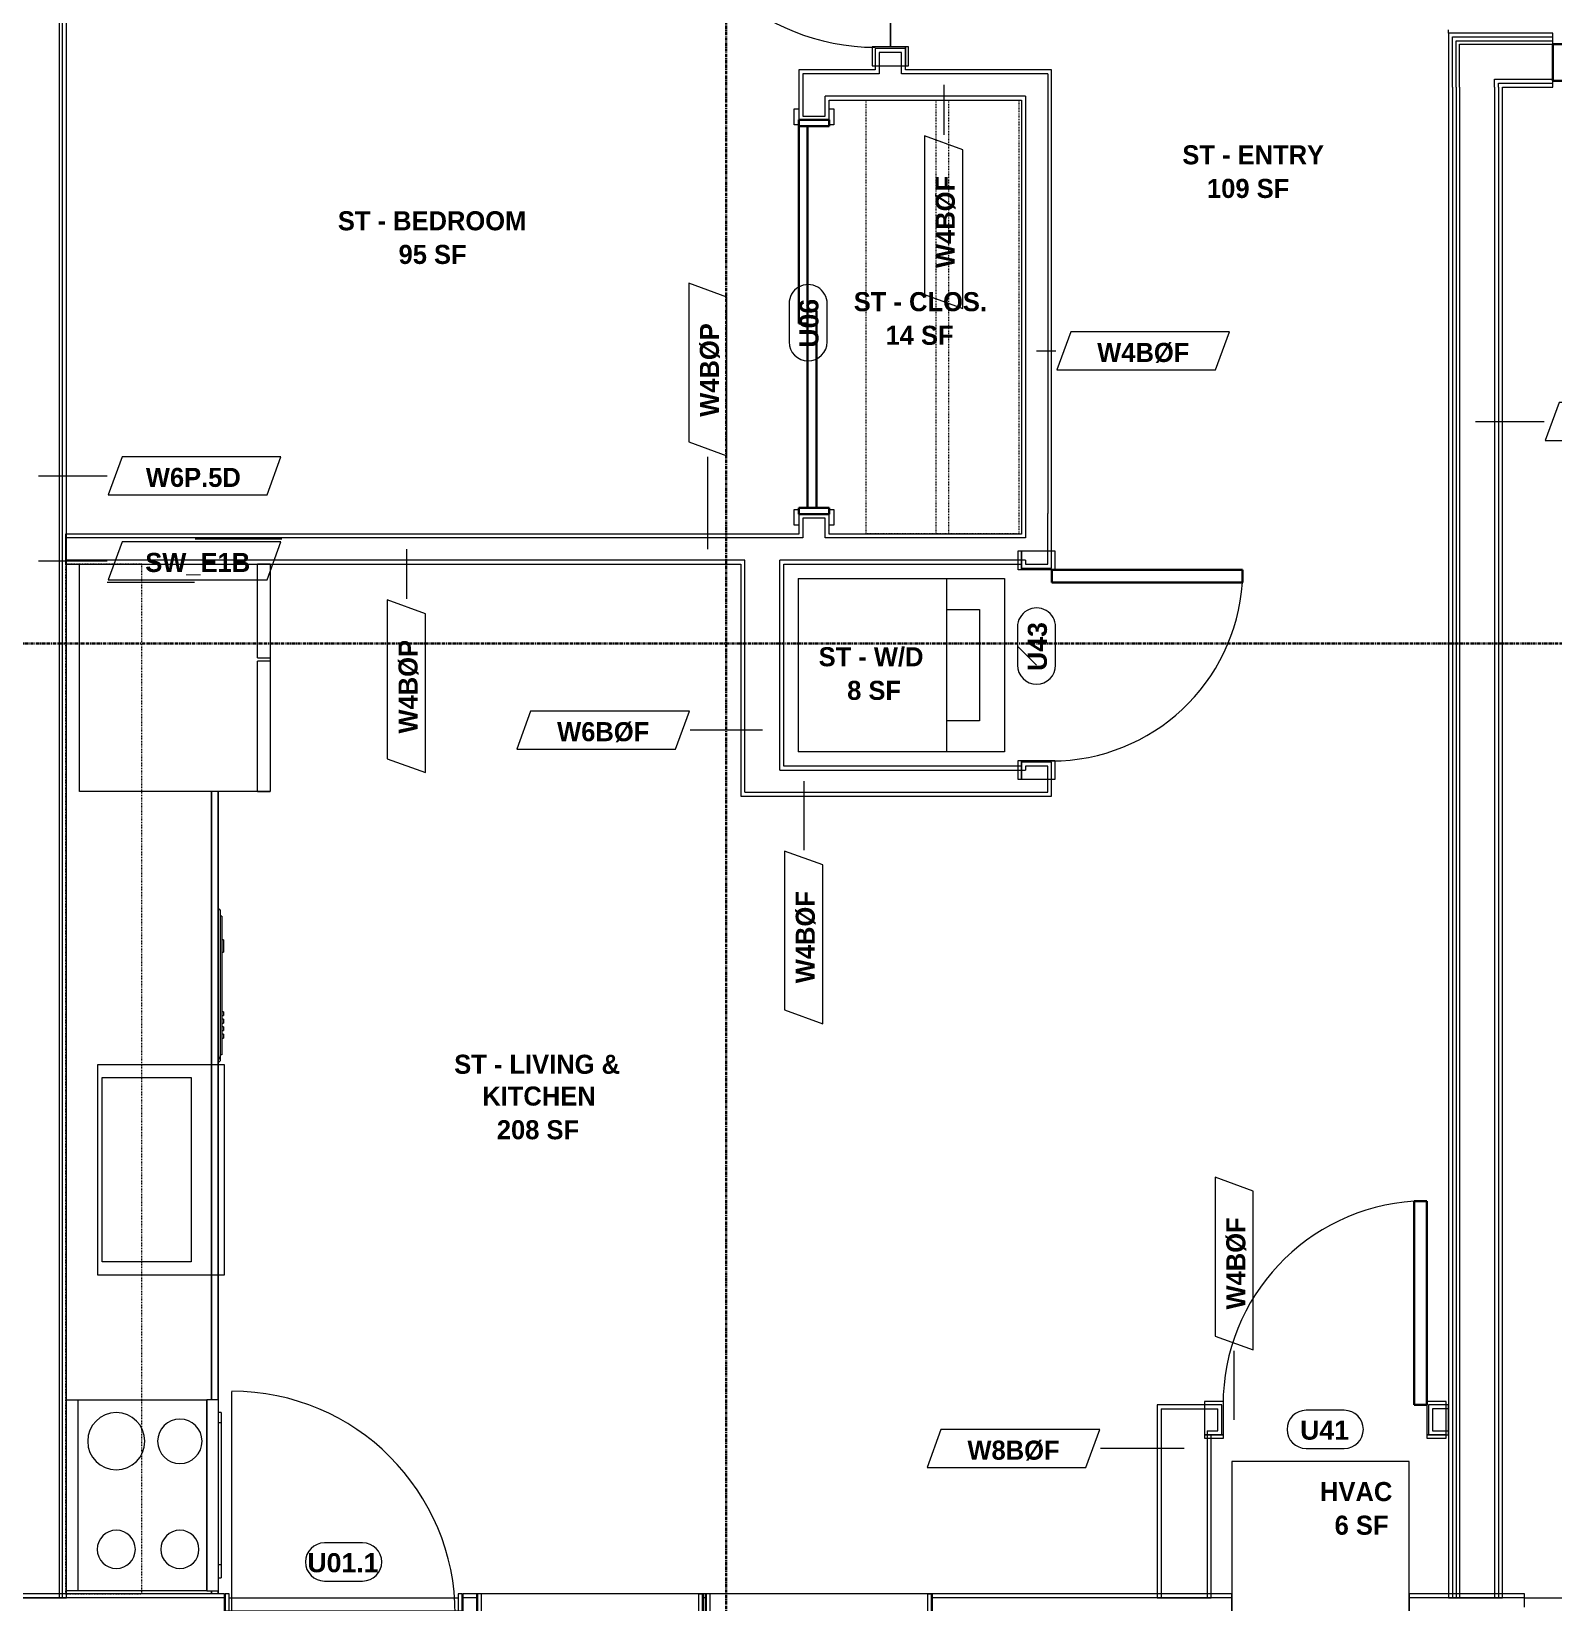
# Model space of a CAD drawing. Header units: inches. Extents: x -4058 to -1781, y 9814 to 12264.
# Drawn here: x -2936.6 to -2697.2, y 10016.3 to 10263.5 of the extents above; entities that cross this region are included whole.
import ezdxf

# ---------------------------------------------------------------- set-up
doc = ezdxf.new("R2010")
doc.units = ezdxf.units.IN
doc.header["$MEASUREMENT"] = 0
doc.linetypes.add('Dash', pattern=[0.25, 0.125, -0.125])
doc.linetypes.add('Grid Line 1_2_', pattern=[0.875, 0.5, -0.125, 0.125, -0.125])
for name, color, linetype, lineweight in [('0-1', 7, 'Continuous', 5), ('0-2', 7, 'Continuous', 9), ('A-AREA-IDEN', 2, 'Continuous', 9), ('A-DETL-GENF-HDLN-1', 7, 'Dash', 9), ('A-DETL-GENF-HDLN-2', 1, 'Continuous', 18), ('A-DOOR-1', 7, 'Continuous', 9), ('A-DOOR-2', 10, 'Continuous', 30), ('A-DOOR-3', 31, 'Continuous', 9), ('A-DOOR-4', 31, 'Continuous', 30), ('A-DOOR-FRAM-1', 7, 'Continuous', 9), ('A-DOOR-FRAM-2', 10, 'Continuous', 30), ('A-DOOR-FRAM-3', 31, 'Continuous', 30), ('A-DOOR-GLAZ-1', 7, 'Continuous', 9), ('A-DOOR-IDEN', 31, 'Continuous', 9), ('A-FLOR-1', 7, 'Continuous', 9), ('A-FLOR-2', 192, 'Continuous', 9), ('A-GENM-1', 7, 'Continuous', 9), ('A-GLAZ', 151, 'Continuous', 18), ('A-GLAZ-1', 10, 'Continuous', 30), ('A-GLAZ-2', 7, 'Continuous', 9), ('A-WALL', 113, 'Continuous', 18), ('A-WALL-1', 7, 'Continuous', 9), ('A-WALL-2', 250, 'Continuous', 18), ('A-WALL-3', 113, 'Continuous', 9), ('A-WALL-IDEN', 211, 'Continuous', 9), ('I-WALL-1', 7, 'Continuous', 9), ('I-WALL-2', 2, 'Continuous', 9), ('P-SANR-FIXT', 6, 'Continuous', 9), ('Q-CASE', 31, 'Continuous', 9), ('Q-CASE-HDLN', 31, 'Dash', 9), ('Q-SPCQ', 91, 'Continuous', 9), ('S-GRID-1', 1, 'Grid Line 1_2_', 30)]:
    doc.layers.add(name, color=color, linetype=linetype, lineweight=lineweight)
doc.styles.add('Arial_B', font='arialbd.ttf', dxfattribs={"height": 3})
doc.styles.add('Century Gothic_B_1', font='GOTHICB.TTF', dxfattribs={"height": 3})

# ---------------------------------------------------------------- blocks, each defined once
blk = doc.blocks.new('Bayer Built Door - VISTAGRANDE FLUSH _LH_ - 37-1_2__ x 81-3_4__ - 1ST FLOOR-3294966-UNIT PLANS - 1ST FLOOR')
at = {"layer": 'A-DOOR-1'}
blk.add_line((17.56, -1.16), (17.56, -36.28), dxfattribs=at)
blk.add_arc((17.56, -1.16), 35.13, 180, 270, dxfattribs=at)
at = {"layer": 'A-DOOR-2'}
for p, q in [((-16.95, 0.56), (-16.95, -0.08)), ((-16.95, 0.56), (-13.13, 0.56)), ((-13.87, 0.16), (-13.13, 0.16)), ((-13.87, -1.16), (-13.87, 0.16)), ((-13.13, 0.25), (-13.16, 0.56)), ((13.12, 0.56), (-13.13, 0.56)), ((-13.13, 0.16), (-13.13, 0.25)), ((13.12, 0.25), (13.16, 0.56)), ((13.12, 0.16), (13.12, 0.25)), ((13.87, 0.16), (13.12, 0.16)), ((16.95, 0.56), (13.12, 0.56)), ((13.87, -1.16), (13.87, 0.16)), ((16.95, 0.56), (16.95, -0.08)), ((-16.95, -0.08), (-17.56, -0.09)), ((-17.56, -0.09), (-17.56, -1.16)), ((-17.56, -1.16), (-13.13, -1.16)), ((-13.13, -0.59), (-13.87, -0.59)), ((-13.87, -1.09), (-13.36, -1.09)), ((-13.87, -1.16), (-13.87, -1.09)), ((-13.36, -1.09), (-13.16, -0.84)), ((-13.16, -0.84), (-13.13, -0.66)), ((13.12, -1.16), (-13.13, -1.16)), ((-13.13, -0.66), (-13.13, -0.59)), ((13.12, -0.59), (13.87, -0.59)), ((13.12, -0.66), (13.12, -0.59)), ((13.16, -0.84), (13.12, -0.66)), ((17.56, -1.16), (13.12, -1.16)), ((13.36, -1.09), (13.16, -0.84)), ((13.87, -1.09), (13.36, -1.09)), ((13.87, -1.16), (13.87, -1.09)), ((16.95, -0.08), (17.56, -0.09)), ((17.56, -0.09), (17.56, -1.16))]:
    blk.add_line(p, q, dxfattribs=at)
at = {"layer": 'A-DOOR-FRAM-1'}
for p, q in [((-18, -1.63), (-18.63, -1.63)), ((-18.63, -1.63), (-18.63, -4.44)), ((-18, -4.44), (-18, -1.63)), ((18.62, -1.63), (18, -1.63)), ((18, -1.63), (18, -4.44)), ((18.62, -4.44), (18.62, -1.63)), ((-18.63, -4.44), (-18, -4.44)), ((18, -4.44), (18.62, -4.44))]:
    blk.add_line(p, q, dxfattribs=at)
at = {"layer": 'A-DOOR-FRAM-2'}
for p, q in [((-20.38, 2.94), (-18.75, 2.94)), ((-18.75, 4.25), (-18.75, -1.63)), ((-18.75, 4.25), (-17.72, 4.25)), ((-17.72, 3.13), (-17.72, 4.25)), ((-17.38, 2.89), (-17.72, 3.13)), ((-17.38, 1.89), (-17.38, 2.89)), ((17.38, 2.89), (17.72, 3.13)), ((17.38, 1.89), (17.38, 2.89)), ((17.72, 3.13), (17.72, 4.25)), ((18.75, 4.25), (17.72, 4.25)), ((18.75, 4.25), (18.75, -1.63)), ((20.37, 2.94), (18.75, 2.94)), ((-17.72, 0.16), (-17.14, 0.16)), ((-17.72, -1.63), (-17.72, 0.16)), ((-16.69, 1.73), (-17.38, 1.89)), ((-17.14, 0.16), (-17.14, 0.59)), ((-17.14, 0.59), (-16.69, 0.59)), ((-16.69, 0.59), (-16.69, 1.73)), ((16.69, 1.73), (17.38, 1.89)), ((16.69, 0.59), (16.69, 1.73)), ((17.14, 0.59), (16.69, 0.59)), ((17.14, 0.16), (17.14, 0.59)), ((17.72, 0.16), (17.14, 0.16)), ((17.72, -1.63), (17.72, 0.16)), ((-18.75, -1.63), (-18.63, -1.63)), ((-18.37, -1.63), (-18.75, -1.63)), ((-18.75, -1.63), (-17.72, -1.63)), ((-18, -1.63), (18, -1.63)), ((18.75, -1.63), (17.72, -1.63)), ((18.62, -1.63), (18.75, -1.63))]:
    blk.add_line(p, q, dxfattribs=at)
at = {"layer": 'A-DOOR-GLAZ-1'}
for p, q in [((13.12, 0.16), (-13.13, 0.16)), ((-13.13, 0), (-13.87, 0)), ((-13.87, -0.44), (-13.13, -0.44)), ((-13.66, 0), (-13.66, -0.44)), ((13.12, 0), (-13.13, 0)), ((13.12, -0.44), (-13.13, -0.44)), ((13.12, -0.59), (-13.13, -0.59)), ((13.12, 0), (13.87, 0)), ((13.87, -0.44), (13.12, -0.44)), ((13.66, 0), (13.66, -0.44))]:
    blk.add_line(p, q, dxfattribs=at)
blk = doc.blocks.new('Window-Double_Hung-Marvin-Essential - 2-WIDE _TEMP LOW R_ ALL L_ ESDH3066-3454285-UNIT PLANS - 1ST FLOOR')
at = {"layer": 'A-DETL-GENF-HDLN-1'}
blk.add_line((16.1, 3.97), (-16.5, 3.97), dxfattribs=at)
at = {"layer": 'A-DETL-GENF-HDLN-2'}
for p, q in [((-19.25, 2.98), (-19.25, 2.94)), ((-17.75, 2.98), (-19.25, 2.98)), ((-19.25, 2.94), (-17.9, 2.94)), ((-17.9, 2.94), (-17.9, 2.83)), ((-17.9, 2.83), (-17.75, 2.83)), ((-17.75, 4.03), (-17.16, 4.03)), ((-17.75, 4.03), (-17.75, 0.94)), ((-17.08, 3.62), (-17.16, 4.03)), ((-17.08, 3.62), (-16.19, 3.62)), ((-16.85, 4), (-16.85, 3.62)), ((-16.3, 4), (-16.85, 4)), ((-16.38, 3.52), (-16.72, 3.52)), ((-16.72, 3.52), (-16.72, 0.94)), ((-15.34, 3.44), (-16.56, 3.44)), ((-16.56, 2.5), (-16.56, 3.44)), ((-16.56, 2.5), (-15.34, 2.5)), ((-16.38, 3.62), (-16.38, 3.52)), ((-16.3, 3.76), (-16.3, 4)), ((-16.18, 3.76), (-16.3, 3.76)), ((-16.19, 3.72), (-16.1, 3.72)), ((-16.19, 3.62), (-16.19, 3.72)), ((-16.18, 3.97), (-16.1, 3.97)), ((-16.18, 3.97), (-16.18, 3.76)), ((-16.1, 3.72), (-16.1, 3.97)), ((-15.94, 2.62), (-15.94, 3.34)), ((-15.94, 3.34), (-15.28, 3.34)), ((-15.28, 2.62), (-15.94, 2.62)), ((-15.84, 2.63), (-15.84, 3.32)), ((-15.54, 2.76), (-15.54, 3.2)), ((-15.34, 3.44), (-15.28, 3.38)), ((-15.34, 2.5), (-15.28, 2.56)), ((-15.28, 3.34), (-15.28, 3.38)), ((-15.28, 2.56), (-15.28, 2.62)), ((15.34, 3.44), (15.28, 3.38)), ((15.28, 3.34), (15.28, 3.38)), ((15.94, 3.34), (15.28, 3.34)), ((15.28, 2.56), (15.28, 2.62)), ((15.28, 2.62), (15.94, 2.62)), ((15.34, 2.5), (15.28, 2.56)), ((15.34, 3.44), (16.56, 3.44)), ((16.56, 2.5), (15.34, 2.5)), ((15.54, 2.76), (15.54, 3.2)), ((15.84, 2.63), (15.84, 3.32)), ((15.94, 2.62), (15.94, 3.34)), ((16.18, 3.97), (16.1, 3.97)), ((16.1, 3.72), (16.1, 3.97)), ((16.19, 3.72), (16.1, 3.72)), ((16.18, 3.97), (16.18, 3.76)), ((16.18, 3.76), (16.3, 3.76)), ((16.19, 3.62), (16.19, 3.72)), ((17.08, 3.62), (16.19, 3.62)), ((16.3, 3.76), (16.3, 4)), ((16.3, 4), (16.85, 4)), ((16.38, 3.62), (16.38, 3.52)), ((16.38, 3.52), (16.72, 3.52)), ((16.56, 2.5), (16.56, 3.44)), ((16.72, 3.52), (16.72, 0.94)), ((16.85, 4), (16.85, 3.62)), ((17.08, 3.62), (17.16, 4.03)), ((17.75, 4.03), (17.16, 4.03)), ((17.75, 4.03), (17.75, 0.94)), ((17.75, 2.98), (19.25, 2.98)), ((17.9, 2.83), (17.75, 2.83)), ((17.9, 2.94), (17.9, 2.83)), ((19.25, 2.94), (17.9, 2.94)), ((19.25, 2.98), (19.25, 2.94)), ((-16.72, 0.94), (-17.75, 0.94)), ((-17.13, 0.91), (-17.13, -4.44)), ((-15.34, 2.22), (-16.56, 2.22)), ((-16.56, 1.28), (-16.56, 2.22)), ((-16.56, 1.28), (-15.34, 1.28)), ((-15.94, 1.4), (-15.94, 2.12)), ((-15.94, 2.12), (-15.28, 2.12)), ((-15.28, 1.4), (-15.94, 1.4)), ((-15.84, 1.41), (-15.84, 2.1)), ((-15.54, 1.54), (-15.54, 1.98)), ((-15.34, 2.22), (-15.28, 2.16)), ((-15.34, 1.28), (-15.28, 1.34)), ((-15.28, 2.12), (-15.28, 2.16)), ((-15.28, 1.34), (-15.28, 1.4)), ((15.34, 2.22), (15.28, 2.16)), ((15.28, 2.12), (15.28, 2.16)), ((15.94, 2.12), (15.28, 2.12)), ((15.28, 1.34), (15.28, 1.4)), ((15.28, 1.4), (15.94, 1.4)), ((15.34, 1.28), (15.28, 1.34)), ((15.34, 2.22), (16.56, 2.22)), ((16.56, 1.28), (15.34, 1.28)), ((15.54, 1.54), (15.54, 1.98)), ((15.84, 1.41), (15.84, 2.1)), ((15.94, 1.4), (15.94, 2.12)), ((16.56, 1.28), (16.56, 2.22)), ((16.72, 0.94), (17.75, 0.94)), ((17.12, -4.44), (17.12, 0.91)), ((-17.13, -4.44), (-17.75, -4.44)), ((17.12, -4.44), (17.75, -4.44))]:
    blk.add_line(p, q, dxfattribs=at)
at = {"layer": 'A-GLAZ'}
for p, q in [((15.84, 3.32), (-15.84, 3.32)), ((15.84, 3.2), (-15.84, 3.2)), ((15.84, 2.76), (-15.84, 2.76)), ((15.84, 2.63), (-15.84, 2.63)), ((15.84, 2.1), (-15.84, 2.1)), ((15.84, 1.98), (-15.84, 1.98)), ((15.84, 1.54), (-15.84, 1.54)), ((15.84, 1.41), (-15.84, 1.41))]:
    blk.add_line(p, q, dxfattribs=at)
at = {"layer": 'A-GLAZ-1'}
for p, q in [((-17.75, 4.03), (-17.75, 0.94)), ((17.75, 0.94), (17.75, 4.03)), ((-17.75, 0.91), (-17.75, -4.44)), ((17.75, -4.44), (17.75, 0.91))]:
    blk.add_line(p, q, dxfattribs=at)
at = {"layer": 'A-GLAZ-2'}
for p, q in [((17.75, 4.03), (-17.75, 4.03)), ((19.62, 4.5), (17.75, 4.5)), ((17.75, 4.5), (17.75, 4.44)), ((17.75, 4.44), (19.62, 4.44)), ((19.62, 4.44), (19.62, 4.5)), ((-17.75, 0.94), (17.75, 0.94)), ((-17.75, -4.44), (17.75, -4.44))]:
    blk.add_line(p, q, dxfattribs=at)
blk = doc.blocks.new('V-Series_EWC4_SPVU_RFA_2015 - 1ST FLOOR-2484708-UNIT PLANS - 1ST FLOOR')
at = {"layer": 'A-GENM-1'}
for p, q in [((-3126.69, 12090.69), (-3127.25, 12090.69)), ((-3127.25, 12090.69), (-3127.25, 12089.69)), ((-3127.25, 12089.69), (-3126.69, 12089.69)), ((-3098.81, 12090.69), (-3126.69, 12090.69)), ((-3126.69, 12090.69), (-3126.69, 12089.69)), ((-3126.69, 12089.69), (-3126.69, 12090.69)), ((-3126.69, 12089.69), (-3098.81, 12089.69)), ((-3126.69, 12089.69), (-3126.69, 12060.25)), ((-3126.25, 12089.69), (-3126.69, 12089.69)), ((-3126.25, 12088.69), (-3126.25, 12089.69)), ((-3122.95, 12089.69), (-3123.45, 12089.69)), ((-3123.45, 12089.69), (-3123.45, 12088.69)), ((-3122.95, 12088.69), (-3122.95, 12089.69)), ((-3119.47, 12089.69), (-3119.97, 12089.69)), ((-3119.97, 12089.69), (-3119.97, 12088.69)), ((-3119.47, 12088.69), (-3119.47, 12089.69)), ((-3115.98, 12089.69), (-3116.48, 12089.69)), ((-3116.48, 12089.69), (-3116.48, 12088.69)), ((-3115.98, 12088.69), (-3115.98, 12089.69)), ((-3112.5, 12089.69), (-3113, 12089.69)), ((-3113, 12089.69), (-3113, 12088.69)), ((-3112.5, 12088.69), (-3112.5, 12089.69)), ((-3109.01, 12089.69), (-3109.51, 12089.69)), ((-3109.51, 12089.69), (-3109.51, 12088.69)), ((-3109.01, 12088.69), (-3109.01, 12089.69)), ((-3105.53, 12089.69), (-3106.03, 12089.69)), ((-3106.03, 12089.69), (-3106.03, 12088.69)), ((-3105.53, 12088.69), (-3105.53, 12089.69)), ((-3102.05, 12089.69), (-3102.55, 12089.69)), ((-3102.55, 12089.69), (-3102.55, 12088.69)), ((-3102.05, 12088.69), (-3102.05, 12089.69)), ((-3098.81, 12089.69), (-3099.25, 12089.69)), ((-3099.25, 12089.69), (-3099.25, 12088.69)), ((-3098.81, 12089.69), (-3098.81, 12090.69)), ((-3098.25, 12090.69), (-3098.81, 12090.69)), ((-3098.81, 12090.69), (-3098.81, 12089.69)), ((-3098.81, 12089.69), (-3098.25, 12089.69)), ((-3098.81, 12060.25), (-3098.81, 12089.69)), ((-3098.25, 12089.69), (-3098.25, 12090.69)), ((-3123.45, 12088.69), (-3126.25, 12088.69)), ((-3119.97, 12088.69), (-3122.95, 12088.69)), ((-3116.48, 12088.69), (-3119.47, 12088.69)), ((-3113, 12088.69), (-3115.98, 12088.69)), ((-3109.51, 12088.69), (-3112.5, 12088.69)), ((-3106.03, 12088.69), (-3109.01, 12088.69)), ((-3102.55, 12088.69), (-3105.53, 12088.69)), ((-3099.25, 12088.69), (-3102.05, 12088.69)), ((-3126.69, 12060.25), (-3098.81, 12060.25))]:
    blk.add_line(p, q, dxfattribs=at)
blk = doc.blocks.new('CTR - 1st Phase - Shell_rvt-1-UNIT PLANS - 1ST FLOOR')
at = {"layer": 'A-FLOR-1'}
blk.add_line((-2701.75, 10017.09), (-2661.75, 10017.09), dxfattribs=at)
at = {"layer": 'A-WALL-1'}
for p, q in [((-2906.27, 10017.71), (-2964.77, 10017.71)), ((-2906.27, 10008.84), (-2906.27, 10017.71)), ((-2866.52, 10017.71), (-2868.77, 10017.71)), ((-2868.77, 10017.71), (-2868.77, 10008.84)), ((-2830.52, 10017.71), (-2831.02, 10017.71)), ((-2747.81, 10017.71), (-2795.02, 10017.71)), ((-2747.81, 10010.59), (-2747.81, 10017.71)), ((-2701.75, 10017.71), (-2719.94, 10017.71)), ((-2719.94, 10017.71), (-2719.94, 10010.59)), ((-2701.75, 10015.59), (-2701.75, 10017.71))]:
    blk.add_line(p, q, dxfattribs=at)
at = {"layer": 'A-WALL-2'}
for p, q in [((-2906.27, 10017.09), (-2964.77, 10017.09)), ((-2866.52, 10017.09), (-2868.77, 10017.09)), ((-2830.52, 10017.09), (-2831.02, 10017.09)), ((-2747.81, 10017.09), (-2795.02, 10017.09)), ((-2701.75, 10017.09), (-2719.94, 10017.09))]:
    blk.add_line(p, q, dxfattribs=at)
at = {"layer": '0-2', "rotation": 180}
for name, p in [('Bayer Built Door - VISTAGRANDE FLUSH _LH_ - 37-1_2__ x 81-3_4__ - 1ST FLOOR-3294966-UNIT PLANS - 1ST FLOOR', (-2887.52, 10013.28)), ('V-Series_EWC4_SPVU_RFA_2015 - 1ST FLOOR-2484708-UNIT PLANS - 1ST FLOOR', (-5846.62, 22098.78)), ('Window-Double_Hung-Marvin-Essential - 2-WIDE _TEMP LOW R_ ALL L_ ESDH3066-3454285-UNIT PLANS - 1ST FLOOR', (-2848.77, 10013.28)), ('Window-Double_Hung-Marvin-Essential - 2-WIDE _TEMP LOW R_ ALL L_ ESDH3066-3454285-UNIT PLANS - 1ST FLOOR', (-2812.77, 10013.28))]:
    blk.add_blockref(name, p, dxfattribs=at)
blk = doc.blocks.new('CTR - 1st Phase - Common Walls_rvt-1-UNIT PLANS - 1ST FLOOR')
at = {"layer": 'A-WALL-2'}
for p, q in [((-2932.21, 10017.09), (-2932.21, 10373.41)), ((-2931.71, 10017.09), (-2931.71, 10373.41))]:
    blk.add_line(p, q, dxfattribs=at)
at = {"layer": 'I-WALL-1'}
for p, q in [((-2931.09, 10017.09), (-2931.09, 10334.66)), ((-2939.96, 10017.09), (-2931.09, 10017.09))]:
    blk.add_line(p, q, dxfattribs=at)
blk = doc.blocks.new('HOLLOW METAL - STAIR DOOR 3-0 x 7-0-2683074-UNIT PLANS - 1ST FLOOR')
at = {"layer": 'A-DOOR-1'}
blk.add_arc((18, 3.5), 36, 90, 180, dxfattribs=at)
at = {"layer": 'A-DOOR-2'}
for p, q in [((18, 39.5), (16.25, 39.5)), ((16.25, 39.5), (16.25, 3.5)), ((18, 3.5), (18, 39.5)), ((16.25, 3.5), (18, 3.5))]:
    blk.add_line(p, q, dxfattribs=at)
at = {"layer": 'A-DOOR-FRAM-2'}
for p, q in [((-18, 3.5), (-20, 3.5)), ((-20, 3.5), (-20, -2.25)), ((-18, 1.5625), (-18, 3.5)), ((18, 3.5), (18, 1.5625)), ((20, 3.5), (18, 3.5)), ((20, -2.25), (20, 3.5)), ((-17.375, 1.5625), (-18, 1.5625)), ((-17.375, -0.3125), (-17.375, 1.5625)), ((18, 1.5625), (17.375, 1.5625)), ((17.375, 1.5625), (17.375, -0.3125)), ((-20, -2.25), (-18, -2.25)), ((-18, -2.25), (-18, -0.3125)), ((-18, -0.3125), (-17.375, -0.3125)), ((17.375, -0.3125), (18, -0.3125)), ((18, -0.3125), (18, -2.25)), ((18, -2.25), (20, -2.25))]:
    blk.add_line(p, q, dxfattribs=at)
blk = doc.blocks.new('CTR - 1st Phase -Stairs _ Elevators_rvt-1-UNIT PLANS - 1ST FLOOR')
at = {"layer": 'A-WALL-2'}
for p, q in [((-2713.12, 10261.96), (-2713.12, 10262.59)), ((-2713.12, 10262.59), (-2697.32, 10262.59)), ((-2713.12, 10254.71), (-2713.12, 10261.96)), ((-2712.5, 10261.46), (-2712.5, 10261.96)), ((-2712.5, 10261.96), (-2697.32, 10261.96)), ((-2712.5, 10254.71), (-2712.5, 10261.46)), ((-2712, 10255.96), (-2712, 10261.46)), ((-2712, 10261.46), (-2697.32, 10261.46)), ((-2712, 10254.71), (-2712, 10255.96)), ((-2706.5, 10255.34), (-2706.5, 10255.96)), ((-2706.5, 10255.96), (-2697.32, 10255.96)), ((-2713.12, 10254.71), (-2713.12, 10017.09)), ((-2712.5, 10254.71), (-2712.5, 10017.09)), ((-2712, 10254.71), (-2712, 10017.09)), ((-2706.5, 10254.71), (-2706.5, 10255.34)), ((-2706.5, 10254.71), (-2706.5, 10017.09)), ((-2705.87, 10254.71), (-2705.87, 10255.34)), ((-2705.87, 10255.34), (-2697.32, 10255.34)), ((-2705.87, 10254.71), (-2705.87, 10017.09))]:
    blk.add_line(p, q, dxfattribs=at)
at = {"layer": 'I-WALL-1'}
for p, q in [((-2697.32, 10263.21), (-2713.75, 10263.21)), ((-2713.75, 10263.21), (-2713.75, 10262.59)), ((-2697.32, 10261.46), (-2697.32, 10263.21)), ((-2713.75, 10262.59), (-2713.75, 10254.71)), ((-2713.75, 10254.71), (-2713.75, 10017.09)), ((-2705.25, 10017.09), (-2705.25, 10254.71)), ((-2705.25, 10254.71), (-2697.32, 10254.71)), ((-2697.32, 10254.71), (-2697.32, 10255.71)), ((-2713.75, 10017.09), (-2705.25, 10017.09))]:
    blk.add_line(p, q, dxfattribs=at)
at = {"layer": '0-2', "rotation": 180}
blk.add_blockref('HOLLOW METAL - STAIR DOOR 3-0 x 7-0-2683074-UNIT PLANS - 1ST FLOOR', (-2677.32, 10259.21), dxfattribs=at)
blk = doc.blocks.new('CTR - 1st Phase - Structure_rvt-1-UNIT PLANS - 1ST FLOOR')
at = {"layer": 'S-GRID-1'}
for p, q in [((-2827.32, 9814.03), (-2827.32, 12247.5)), ((-1781.27, 10167.19), (-4041.78, 10167.19))]:
    blk.add_line(p, q, dxfattribs=at)
blk = doc.blocks.new('SLIDING - FLUSH - SLIDING - FLUSH - 5-0 x 6-8-3203586-UNIT PLANS - 1ST FLOOR')
at = {"layer": 'A-DOOR-3'}
for p, q in [((-32.75, 3.25), (-30.25, 3.25)), ((-32.75, 2.5), (-32.75, 3.25)), ((-30.25, 2.5), (-32.75, 2.5)), ((-30.25, 3.25), (-30.25, 2.5)), ((30.25, 3.25), (32.75, 3.25)), ((30.25, 2.5), (30.25, 3.25)), ((32.75, 2.5), (30.25, 2.5)), ((32.75, 3.25), (32.75, 2.5)), ((-32.75, -2.25), (-30.25, -2.25)), ((-32.75, -3), (-32.75, -2.25)), ((-30.25, -2.25), (-30.25, -3)), ((30.25, -2.25), (32.75, -2.25)), ((30.25, -3), (30.25, -2.25)), ((32.75, -2.25), (32.75, -3)), ((-30.25, -3), (-32.75, -3)), ((32.75, -3), (30.25, -3))]:
    blk.add_line(p, q, dxfattribs=at)
at = {"layer": 'A-DOOR-4'}
for p, q in [((-1, -0.88), (-1, 0.5)), ((-1, 0.5), (30, 0.5)), ((30, 0.5), (30, -0.88)), ((-30, -2.25), (-30, -0.88)), ((-30, -0.88), (1, -0.88)), ((1, -2.25), (-30, -2.25)), ((30, -0.88), (-1, -0.88)), ((1, -0.88), (1, -2.25))]:
    blk.add_line(p, q, dxfattribs=at)
at = {"layer": 'A-DOOR-FRAM-3'}
for p, q in [((-31, -2.25), (-31, 2.5)), ((-31, 2.5), (-30, 2.5)), ((-30, 2.5), (-30, -2.25)), ((30, 2.5), (31, 2.5)), ((30, -2.25), (30, 2.5)), ((31, 2.5), (31, -2.25)), ((-30, -2.25), (-31, -2.25)), ((31, -2.25), (30, -2.25))]:
    blk.add_line(p, q, dxfattribs=at)
blk = doc.blocks.new('SWING - SINGLE - FLUSH - SWING - FLUSH - 2-10 x 6-8 - PRIVACY-4346066-UNIT PLANS - 1ST FLOOR')
at = {"layer": 'A-DOOR-3'}
for p, q in [((-17, 2.87), (-20, 2.87)), ((-20, 2.87), (-20, -2.38)), ((-17, -2.38), (-17, 2.87)), ((20, 2.87), (17, 2.87)), ((17, 2.87), (17, -2.38)), ((20, -2.38), (20, 2.87)), ((-20, -2.38), (-17, -2.38)), ((-17, -2.38), (-20, -2.38)), ((-20, -2.38), (-20, -2.88)), ((-17, -2.88), (-17, -2.38)), ((17, -2.38), (20, -2.38)), ((20, -2.38), (17, -2.38)), ((17, -2.38), (17, -2.88)), ((20, -2.88), (20, -2.38)), ((-20, -2.88), (-17, -2.88)), ((17, -2.88), (20, -2.88))]:
    blk.add_line(p, q, dxfattribs=at)
blk.add_arc((17, 2.37), 34.07, 93.3657, 180, dxfattribs=at)
at = {"layer": 'A-DOOR-4'}
for p, q in [((15, 2.37), (15, 36.38)), ((17, 36.38), (15, 36.38)), ((17, 2.37), (17, 36.38)), ((17, 2.37), (15, 2.37))]:
    blk.add_line(p, q, dxfattribs=at)
blk = doc.blocks.new('OD_CW_Closet - OD_CW_Closet-3786599-UNIT PLANS - 1ST FLOOR')
at = {"layer": 'Q-CASE-HDLN'}
for p, q in [((0.74, -24), (0.74, 0)), ((0.74, 0), (68.99, 0)), ((68.99, 0), (68.99, -24)), ((0.74, -11), (68.99, -11)), ((0.74, -13), (68.99, -13)), ((68.99, -24), (0.74, -24))]:
    blk.add_line(p, q, dxfattribs=at)
blk = doc.blocks.new('SWING - SINGLE - FLUSH - SWING - FLUSH - 2-6 x 6-8 - PASSAGE-4346079-UNIT PLANS - 1ST FLOOR')
at = {"layer": 'A-DOOR-3'}
for p, q in [((-18, 2.375), (-18, 2.875)), ((-18, 2.875), (-15, 2.875)), ((-15, 2.875), (-15, 2.375)), ((15, 2.375), (15, 2.875)), ((15, 2.875), (18, 2.875)), ((18, 2.875), (18, 2.375)), ((-18, 2.375), (-15, 2.375)), ((-18, -2.875), (-18, 2.375)), ((-15, 2.375), (-18, 2.375)), ((-15, 2.375), (-15, -2.875)), ((15, 2.375), (18, 2.375)), ((15, -2.875), (15, 2.375)), ((18, 2.375), (15, 2.375)), ((18, 2.375), (18, -2.875)), ((-15, -2.875), (-18, -2.875)), ((18, -2.875), (15, -2.875))]:
    blk.add_line(p, q, dxfattribs=at)
blk.add_arc((15, -2.375), 30.067, 180, 266.18593, dxfattribs=at)
at = {"layer": 'A-DOOR-4'}
for p, q in [((13, -2.375), (13, -32.375)), ((15, -2.375), (13, -2.375)), ((15, -2.375), (15, -32.375)), ((15, -32.375), (13, -32.375))]:
    blk.add_line(p, q, dxfattribs=at)
blk = doc.blocks.new('Stacked Washer and Dryer - 26_x25_ - Private-1352637-UNIT PLANS - 1ST FLOOR')
at = {"layer": 'P-SANR-FIXT'}
for p, q in [((0, 13.625), (32.4375, 13.625)), ((0, 13.625), (0, -13.625)), ((23.34375, 13.625), (23.34375, -13.625)), ((32.4375, 13.625), (32.4375, -13.625)), ((23.34375, 8.75), (28.53125, 8.75)), ((28.53125, 8.75), (28.53125, -8.75)), ((28.53125, -8.75), (23.34375, -8.75)), ((32.4375, -13.625), (0, -13.625))]:
    blk.add_line(p, q, dxfattribs=at)
blk = doc.blocks.new('OD_CW_Base Cabinet - OD_CW_Base Cabinet-3857750-UNIT PLANS - 1ST FLOOR')
at = {"layer": 'Q-CASE'}
for p, q in [((0.74, 0), (1.24, 0)), ((31.24, 0), (126.94, 0))]:
    blk.add_line(p, q, dxfattribs=at)
blk = doc.blocks.new('OD_CW_Upper Cabinet - OD_CW_Upper Cabinet-4366988-UNIT PLANS - 1ST FLOOR')
at = {"layer": 'Q-CASE-HDLN'}
for p, q in [((162.69, 24), (0.74, 24)), ((0.74, 24), (0.74, 12)), ((162.69, 12), (162.69, 24)), ((0.74, 12), (162.69, 12))]:
    blk.add_line(p, q, dxfattribs=at)
blk = doc.blocks.new('SWING - SINGLE - FLUSH - SWING - 32_ x 80_ - WITH ACOUSTICAL SEAL-4346071-UNIT PLANS - 1ST FLOOR')
at = {"layer": 'A-DOOR-3'}
for p, q in [((-16, 2.87), (-19, 2.87)), ((-19, 2.87), (-19, -2.38)), ((-16, -2.38), (-16, 2.87)), ((19, 2.87), (16, 2.87)), ((16, 2.87), (16, -2.38)), ((19, -2.38), (19, 2.87)), ((-19, -2.38), (-16, -2.38)), ((-16, -2.38), (-19, -2.38)), ((-19, -2.38), (-19, -2.88)), ((-16, -2.88), (-16, -2.38)), ((16, -2.38), (19, -2.38)), ((19, -2.38), (16, -2.38)), ((16, -2.38), (16, -2.88)), ((19, -2.88), (19, -2.38)), ((-19, -2.88), (-16, -2.88)), ((16, -2.88), (19, -2.88))]:
    blk.add_line(p, q, dxfattribs=at)
blk.add_arc((16, 2.37), 32.07, 93.5759, 180, dxfattribs=at)
at = {"layer": 'A-DOOR-4'}
for p, q in [((14, 2.37), (14, 34.38)), ((16, 34.38), (14, 34.38)), ((16, 2.37), (16, 34.38)), ((16, 2.37), (14, 2.37))]:
    blk.add_line(p, q, dxfattribs=at)
blk = doc.blocks.new('Stainless Steel Farmhous Kitchen Sink - Stainless Steel Farmhous Kitchen Sink-4315883-UNIT PLANS - 1ST FLOOR')
at = {"layer": 'P-SANR-FIXT'}
for p, q in [((-33, 22.2), (-33, 2.25)), ((0, 22.2), (-33, 22.2)), ((0, 2.25), (0, 22.2)), ((-31, 3), (-31, 16.96)), ((-31, 16.96), (-2, 16.96)), ((-2, 16.96), (-2, 3)), ((-2, 3), (-31, 3)), ((-33, 2.25), (0, 2.25))]:
    blk.add_line(p, q, dxfattribs=at)
blk = doc.blocks.new('Refrigerator_-_Side-by-Side_6047 - 36_ X 30_-1372843-UNIT PLANS - 1ST FLOOR')
at = {"layer": 'Q-SPCQ'}
for p, q in [((-17.88, 15.58), (17.87, 15.58)), ((-17.88, -14.42), (-17.88, 15.58)), ((-17.88, 15.58), (-3.13, 15.58)), ((-17.88, 15.58), (-17.88, 13.58)), ((-3.13, 13.58), (-3.13, 15.58)), ((-2.63, 15.58), (17.87, 15.58)), ((-2.63, 15.58), (-2.63, 13.58)), ((17.87, 15.58), (17.87, -14.42)), ((17.87, 13.58), (17.87, 15.58)), ((-3.13, 13.58), (-17.88, 13.58)), ((17.87, 13.58), (-2.63, 13.58)), ((17.87, -14.42), (-17.88, -14.42))]:
    blk.add_line(p, q, dxfattribs=at)
blk = doc.blocks.new('Wall Tag - Shear Wall-3956451-UNIT PLANS - 1ST FLOOR')
at = {"layer": 'A-WALL-IDEN'}
for p, q in [((-0.3561, 0.0937), (-0.4244, -0.0937)), ((0.4244, 0.0937), (-0.3561, 0.0937)), ((0.4291, 0.1068), (0.0033, 0.1068)), ((0.3561, -0.0937), (0.4244, 0.0937)), ((0, -0.1068), (-0.4291, -0.1068)), ((-0.4244, -0.0937), (0.3561, -0.0937))]:
    blk.add_line(p, q, dxfattribs=at)
blk = doc.blocks.new('Wall Tag - Arch Wall-3956453-UNIT PLANS - 1ST FLOOR')
at = {"layer": 'A-WALL-IDEN'}
for p, q in [((-0.3561, 0.0937), (-0.4244, -0.0937)), ((0.4244, 0.0937), (-0.3561, 0.0937)), ((0.3561, -0.0937), (0.4244, 0.0937)), ((-0.4244, -0.0937), (0.3561, -0.0937))]:
    blk.add_line(p, q, dxfattribs=at)
blk = doc.blocks.new('Door Tag - Type Mark-2601225-UNIT PLANS - 1ST FLOOR')
at = {"layer": 'A-DOOR-IDEN'}
for p, q in [((0.09375, 0.09375), (-0.09375, 0.09375)), ((-0.09375, -0.09375), (0.09375, -0.09375))]:
    blk.add_line(p, q, dxfattribs=at)
for centre, start, end in [((-0.09375, 0), 90, 270), ((0.09375, 0), 270, 90)]:
    blk.add_arc(centre, 0.09375, start, end, dxfattribs=at)

msp = doc.modelspace()

# ---------------------------------------------------------------- block references
at = {"layer": '0-1'}
msp.add_blockref('CTR - 1st Phase - Shell_rvt-1-UNIT PLANS - 1ST FLOOR', (0, 0), dxfattribs=at)

# ---------------------------------------------------------------- next in the draw order: linework, layer by layer
at = {"layer": 'A-DOOR-IDEN'}
msp.add_line((-2778.52, 10163.79), (-2781.52, 10166.79), dxfattribs=at)
at = {"layer": 'A-FLOR-2'}
for p, q in [((-2801.52, 10261.04), (-2801.52, 10295.04)), ((-2801.52, 10295.04), (-2801.52, 10261.04)), ((-2713.75, 10263.21), (-2713.75, 10263.71)), ((-2906.27, 10017.09), (-2906.15, 10017.09)), ((-2905.52, 10017.09), (-2869.52, 10017.09)), ((-2868.9, 10017.09), (-2868.77, 10017.09))]:
    msp.add_line(p, q, dxfattribs=at)
at = {"layer": 'A-WALL'}
for p, q in [((-2803.27, 10260.16), (-2803.27, 10256.79)), ((-2799.77, 10260.16), (-2803.27, 10260.16)), ((-2799.77, 10256.79), (-2799.77, 10260.16)), ((-2815.27, 10256.79), (-2815.27, 10250.16)), ((-2803.27, 10256.79), (-2815.27, 10256.79)), ((-2776.77, 10256.79), (-2799.77, 10256.79)), ((-2776.77, 10256.79), (-2776.77, 10187.66)), ((-2811.77, 10250.16), (-2811.77, 10253.29)), ((-2780.27, 10253.29), (-2811.77, 10253.29)), ((-2780.27, 10253.29), (-2780.27, 10187.66)), ((-2815.27, 10250.16), (-2811.77, 10250.16)), ((-2811.77, 10186.91), (-2815.27, 10186.91)), ((-2815.27, 10186.91), (-2815.27, 10183.79)), ((-2811.77, 10183.79), (-2811.77, 10186.91)), ((-2780.27, 10187.66), (-2780.27, 10183.79)), ((-2776.77, 10179.66), (-2776.77, 10187.66)), ((-2815.27, 10183.79), (-2931.27, 10183.79)), ((-2780.27, 10183.79), (-2811.77, 10183.79)), ((-2824.4, 10180.29), (-2931.27, 10180.29)), ((-2824.4, 10143.79), (-2824.4, 10180.29)), ((-2818.9, 10147.29), (-2818.9, 10180.29)), ((-2780.27, 10180.29), (-2818.9, 10180.29)), ((-2780.27, 10180.29), (-2780.27, 10179.66)), ((-2780.27, 10179.66), (-2776.77, 10179.66)), ((-2818.9, 10147.29), (-2780.27, 10147.29)), ((-2776.77, 10147.91), (-2780.27, 10147.91)), ((-2780.27, 10147.91), (-2780.27, 10147.29)), ((-2776.77, 10143.79), (-2776.77, 10147.91)), ((-2824.4, 10143.79), (-2776.77, 10143.79)), ((-2758.94, 10046.83), (-2758.94, 10017.08)), ((-2758.94, 10046.83), (-2750, 10046.83)), ((-2750, 10043.33), (-2750, 10046.83)), ((-2716.25, 10046.83), (-2716.25, 10043.33)), ((-2713.75, 10046.83), (-2716.25, 10046.83)), ((-2751.69, 10043.33), (-2751.69, 10017.08)), ((-2751.69, 10043.33), (-2750, 10043.33)), ((-2716.25, 10043.33), (-2713.75, 10043.33))]:
    msp.add_line(p, q, dxfattribs=at)
at = {"layer": 'A-WALL-3'}
for p, q in [((-2803.9, 10260.79), (-2803.9, 10257.41)), ((-2799.15, 10260.79), (-2803.9, 10260.79)), ((-2799.15, 10257.41), (-2799.15, 10260.79)), ((-2815.9, 10257.41), (-2815.9, 10249.54)), ((-2803.9, 10257.41), (-2815.9, 10257.41)), ((-2776.15, 10257.41), (-2799.15, 10257.41)), ((-2776.15, 10187.66), (-2776.15, 10257.41)), ((-2811.15, 10249.54), (-2811.15, 10252.66)), ((-2811.15, 10252.66), (-2780.9, 10252.66)), ((-2780.9, 10252.66), (-2780.9, 10187.66)), ((-2815.9, 10249.54), (-2811.15, 10249.54)), ((-2815.9, 10187.54), (-2815.9, 10184.41)), ((-2811.15, 10187.54), (-2815.9, 10187.54)), ((-2811.15, 10184.41), (-2811.15, 10187.54)), ((-2780.9, 10187.66), (-2780.9, 10184.41)), ((-2776.15, 10179.04), (-2776.15, 10187.66)), ((-2815.9, 10184.41), (-2931.27, 10184.41)), ((-2931.27, 10184.41), (-2931.27, 10179.66)), ((-2780.9, 10184.41), (-2811.15, 10184.41)), ((-2931.27, 10179.66), (-2929.09, 10179.66)), ((-2899.09, 10179.66), (-2825.02, 10179.66)), ((-2825.02, 10179.66), (-2825.02, 10143.17)), ((-2818.27, 10147.92), (-2818.27, 10179.66)), ((-2818.27, 10179.66), (-2780.9, 10179.66)), ((-2780.9, 10179.66), (-2780.9, 10179.04)), ((-2780.9, 10179.04), (-2776.15, 10179.04)), ((-2780.9, 10147.92), (-2818.27, 10147.92)), ((-2776.15, 10148.54), (-2780.9, 10148.54)), ((-2780.9, 10148.54), (-2780.9, 10147.92)), ((-2776.15, 10143.17), (-2776.15, 10148.54)), ((-2825.02, 10143.17), (-2776.15, 10143.17)), ((-2749.37, 10047.46), (-2751.06, 10047.46)), ((-2749.37, 10042.71), (-2749.37, 10047.46)), ((-2713.75, 10047.46), (-2716.87, 10047.46)), ((-2716.87, 10047.46), (-2716.87, 10042.71)), ((-2713.75, 10042.71), (-2713.75, 10047.46)), ((-2751.06, 10042.71), (-2749.37, 10042.71)), ((-2716.87, 10042.71), (-2713.75, 10042.71))]:
    msp.add_line(p, q, dxfattribs=at)
at = {"layer": 'A-WALL-IDEN'}
for p, q in [((-2793.13, 10255.04), (-2793.13, 10247.2)), ((-2778.52, 10213.22), (-2775.49, 10213.22)), ((-2709.5, 10202.11), (-2698.66, 10202.11)), ((-2830.24, 10182.04), (-2830.24, 10196.54)), ((-2935.52, 10193.57), (-2924.68, 10193.57)), ((-2877.64, 10182.04), (-2877.64, 10174.2)), ((-2935.52, 10180.19), (-2924.68, 10180.19)), ((-2821.65, 10153.57), (-2832.98, 10153.57)), ((-2815.15, 10145.54), (-2815.15, 10134.7)), ((-2747.43, 10045.08), (-2747.43, 10055.93)), ((-2755.31, 10040.56), (-2768.44, 10040.56))]:
    msp.add_line(p, q, dxfattribs=at)
at = {"layer": 'I-WALL-2'}
for p, q in [((-2751.06, 10047.46), (-2759.56, 10047.46)), ((-2759.56, 10047.46), (-2759.56, 10017.08)), ((-2751.06, 10017.08), (-2751.06, 10042.71)), ((-2759.56, 10017.08), (-2751.06, 10017.08))]:
    msp.add_line(p, q, dxfattribs=at)
at = {"layer": 'Q-CASE'}
for p, q in [((-2908.27, 10143.91), (-2908.27, 10048.21)), ((-2908.27, 10048.21), (-2908.27, 10143.91)), ((-2907.27, 10143.91), (-2907.27, 10048.21)), ((-2908.27, 10018.21), (-2908.27, 10017.71)), ((-2908.27, 10017.71), (-2908.27, 10018.21)), ((-2907.27, 10018.21), (-2907.27, 10017.71))]:
    msp.add_line(p, q, dxfattribs=at)
at = {"layer": 'Q-SPCQ'}
for p, q in [((-2907.1, 10125.41), (-2907.27, 10125.41)), ((-2906.9, 10102.49), (-2906.9, 10125.22)), ((-2906.65, 10124.32), (-2906.9, 10124.32)), ((-2906.65, 10124.32), (-2906.65, 10102.51)), ((-2906.4, 10120.59), (-2906.65, 10120.59)), ((-2906.4, 10120.59), (-2906.4, 10119.61)), ((-2906.65, 10118.62), (-2906.4, 10118.62)), ((-2906.4, 10119.61), (-2906.4, 10118.62)), ((-2906.4, 10109.26), (-2906.65, 10109.26)), ((-2906.65, 10108.67), (-2906.4, 10108.67)), ((-2906.4, 10108.08), (-2906.65, 10108.08)), ((-2906.65, 10107.49), (-2906.4, 10107.49)), ((-2906.4, 10109.26), (-2906.4, 10108.67)), ((-2906.4, 10108.08), (-2906.4, 10107.49)), ((-2906.4, 10106.9), (-2906.65, 10106.9)), ((-2906.65, 10106.31), (-2906.4, 10106.31)), ((-2906.4, 10105.72), (-2906.65, 10105.72)), ((-2906.65, 10105.13), (-2906.4, 10105.13)), ((-2906.4, 10106.9), (-2906.4, 10106.31)), ((-2906.4, 10105.72), (-2906.4, 10105.13)), ((-2907.27, 10101.41), (-2907.1, 10101.41)), ((-2906.65, 10102.51), (-2906.9, 10102.51)), ((-2906.9, 10101.61), (-2906.9, 10102.49)), ((-2931.09, 10048.21), (-2929.27, 10048.21)), ((-2929.27, 10048.21), (-2909.02, 10048.21)), ((-2929.27, 10018.21), (-2929.27, 10048.21)), ((-2909.02, 10018.21), (-2909.02, 10048.21)), ((-2907.27, 10048.21), (-2909.02, 10048.21)), ((-2909.02, 10048.21), (-2909.02, 10018.21)), ((-2907.27, 10048.21), (-2907.27, 10018.21)), ((-2906.77, 10046.21), (-2907.27, 10046.21)), ((-2906.77, 10046.21), (-2906.77, 10044.6)), ((-2906.77, 10044.6), (-2907.27, 10044.6)), ((-2906.77, 10044.6), (-2906.77, 10022.34)), ((-2907.27, 10022.34), (-2906.77, 10022.34)), ((-2906.77, 10022.34), (-2906.77, 10020.21)), ((-2907.27, 10020.21), (-2906.77, 10020.21)), ((-2929.27, 10018.21), (-2931.09, 10018.21)), ((-2909.02, 10018.21), (-2929.27, 10018.21)), ((-2909.02, 10018.21), (-2907.27, 10018.21))]:
    msp.add_line(p, q, dxfattribs=at)
for centre, radius, start, end in [((-2907.1, 10125.22), 0.197, 0, 90), ((-2907.1, 10125.22), 0.197, 15, 75), ((-2907.97, 10102.49), 1.07, 310.8739, 0), ((-2907.1, 10101.61), 0.197, 270, 0), ((-2923.27, 10041.71), 4.5, 90, 270), ((-2923.27, 10041.71), 4.5, 270, 90), ((-2913.27, 10041.71), 3.5, 90, 270), ((-2913.27, 10041.71), 3.5, 270, 90), ((-2923.27, 10024.71), 3, 90, 270), ((-2923.27, 10024.71), 3, 270, 90), ((-2913.27, 10024.71), 3, 90, 270), ((-2913.27, 10024.71), 3, 270, 90)]:
    msp.add_arc(centre, radius, start, end, dxfattribs=at)

# ---------------------------------------------------------------- next in the draw order: block references
at = {"layer": '0-1'}
for name in ['CTR - 1st Phase - Structure_rvt-1-UNIT PLANS - 1ST FLOOR', 'CTR - 1st Phase - Common Walls_rvt-1-UNIT PLANS - 1ST FLOOR', 'CTR - 1st Phase -Stairs _ Elevators_rvt-1-UNIT PLANS - 1ST FLOOR']:
    msp.add_blockref(name, (0, 0), dxfattribs=at)
at = {"layer": 'A-DOOR-3'}
for name, p, rotation in [('SWING - SINGLE - FLUSH - SWING - FLUSH - 2-10 x 6-8 - PRIVACY-4346066-UNIT PLANS - 1ST FLOOR', (-2801.52, 10278.04), 89.99999999996666), ('SLIDING - FLUSH - SLIDING - FLUSH - 5-0 x 6-8-3203586-UNIT PLANS - 1ST FLOOR', (-2813.65, 10218.54), 269.9999999999539), ('SWING - SINGLE - FLUSH - SWING - FLUSH - 2-6 x 6-8 - PASSAGE-4346079-UNIT PLANS - 1ST FLOOR', (-2778.52, 10163.79), 90.00000000002517)]:
    msp.add_blockref(name, p, dxfattribs=dict(at, rotation=rotation))
msp.add_blockref('SWING - SINGLE - FLUSH - SWING - 32_ x 80_ - WITH ACOUSTICAL SEAL-4346071-UNIT PLANS - 1ST FLOOR', (-2733.12, 10045.08), dxfattribs=at)
at = {"layer": 'A-DOOR-IDEN', "xscale": 31.99999999999999, "yscale": 31.99999999999999, "zscale": 31.99999999999999, "rotation": 89.99999999999955}
for p in [(-2814.45, 10217.64), (-2778.52, 10166.79)]:
    msp.add_blockref('Door Tag - Type Mark-2601225-UNIT PLANS - 1ST FLOOR', p, dxfattribs=at)
at = {"layer": 'A-DOOR-IDEN', "xscale": 31.99999999999999, "yscale": 31.99999999999999, "zscale": 31.99999999999999}
for p in [(-2733.12, 10043.58), (-2887.52, 10022.73)]:
    msp.add_blockref('Door Tag - Type Mark-2601225-UNIT PLANS - 1ST FLOOR', p, dxfattribs=at)
at = {"layer": 'A-WALL-IDEN', "xscale": 31.99999999999999, "yscale": 31.99999999999999, "zscale": 31.99999999999999, "rotation": 89.99999999999955}
for p in [(-2793.13, 10233.46), (-2830.24, 10210.28), (-2877.64, 10160.46), (-2815.15, 10120.97), (-2747.43, 10069.66)]:
    msp.add_blockref('Wall Tag - Arch Wall-3956453-UNIT PLANS - 1ST FLOOR', p, dxfattribs=at)
at = {"layer": 'A-WALL-IDEN', "xscale": 31.99999999999999, "yscale": 31.99999999999999, "zscale": 31.99999999999999}
for name, p in [('Wall Tag - Arch Wall-3956453-UNIT PLANS - 1ST FLOOR', (-2761.76, 10213.22)), ('Wall Tag - Arch Wall-3956453-UNIT PLANS - 1ST FLOOR', (-2684.92, 10202.11)), ('Wall Tag - Arch Wall-3956453-UNIT PLANS - 1ST FLOOR', (-2910.95, 10193.57)), ('Wall Tag - Shear Wall-3956451-UNIT PLANS - 1ST FLOOR', (-2910.95, 10180.19)), ('Wall Tag - Arch Wall-3956453-UNIT PLANS - 1ST FLOOR', (-2846.71, 10153.57)), ('Wall Tag - Arch Wall-3956453-UNIT PLANS - 1ST FLOOR', (-2782.17, 10040.56))]:
    msp.add_blockref(name, p, dxfattribs=at)
at = {"layer": 'P-SANR-FIXT'}
msp.add_blockref('Stacked Washer and Dryer - 26_x25_ - Private-1352637-UNIT PLANS - 1ST FLOOR', (-2816.02, 10163.79), dxfattribs=at)
at = {"layer": 'P-SANR-FIXT', "rotation": 270.0000000000081}
msp.add_blockref('Stainless Steel Farmhous Kitchen Sink - Stainless Steel Farmhous Kitchen Sink-4315883-UNIT PLANS - 1ST FLOOR', (-2928.47, 10067.91), dxfattribs=at)
at = {"layer": 'Q-CASE'}
for name, p, rotation in [('OD_CW_Closet - OD_CW_Closet-3786599-UNIT PLANS - 1ST FLOOR', (-2805.31, 10183.68), 89.99999999997861), ('OD_CW_Upper Cabinet - OD_CW_Upper Cabinet-4366988-UNIT PLANS - 1ST FLOOR', (-2907.27, 10016.98), 90.0000000000159), ('OD_CW_Base Cabinet - OD_CW_Base Cabinet-3857750-UNIT PLANS - 1ST FLOOR', (-2907.27, 10016.98), 89.99999999999541)]:
    msp.add_blockref(name, p, dxfattribs=dict(at, rotation=rotation))
at = {"layer": 'Q-SPCQ', "rotation": 270.0000000000072}
msp.add_blockref('Refrigerator_-_Side-by-Side_6047 - 36_ X 30_-1372843-UNIT PLANS - 1ST FLOOR', (-2914.66, 10161.79), dxfattribs=at)

# ---------------------------------------------------------------- next in the draw order: texts
at = {"layer": 'A-AREA-IDEN', "char_height": 3, "attachment_point": 1, "style": 'Century Gothic_B_1'}
for s, insert, width in [('ST - ENTRY', (-2755.59, 10245.56), 24.745), ('109 SF', (-2751.71, 10240.27), 15.352), ('ST - BEDROOM', (-2888.42, 10235.18), 35.552), ('95 SF', (-2878.87, 10229.89), 12.423), ('ST - CLOS.', (-2807.27, 10222.46), 24.543), ('14 SF', (-2802.27, 10217.17), 12.423), ('ST - W/D', (-2812.8, 10166.61), 20.402), ('8 SF', (-2808.31, 10161.32), 9.494), ('ST - LIVING &', (-2870.12, 10102.51), 31.613), ('KITCHEN', (-2865.7, 10097.51), 20.907), ('208 SF', (-2863.41, 10092.21), 15.352), ('HVAC', (-2733.93, 10035.3), 15.049), ('6 SF', (-2731.64, 10030.01), 9.494)]:
    msp.add_mtext(s, dxfattribs=dict(at, insert=insert, width=width))
at = {"layer": 'A-DOOR-IDEN', "char_height": 3, "width": 9.393, "attachment_point": 1, "rotation": 90, "style": 'Arial_B'}
for s, insert in [('U06', (-2815.83, 10213.71)), ('U43', (-2779.9, 10162.86))]:
    msp.add_mtext(s, dxfattribs=dict(at, insert=insert))
at = {"layer": 'A-DOOR-IDEN', "char_height": 3, "attachment_point": 1, "style": 'Arial_B'}
for s, insert, width in [('U41', (-2737.06, 10044.96), 9.393), ('U01.1', (-2893.21, 10024.11), 13.635)]:
    msp.add_mtext(s, dxfattribs=dict(at, insert=insert, width=width))
at = {"layer": 'A-WALL-IDEN', "char_height": 3, "attachment_point": 1, "rotation": 90, "style": 'Century Gothic_B_1'}
for s, insert, width in [('W4BØF', (-2794.38, 10226.25), 17.372), ('W4BØP', (-2831.48, 10202.85), 17.877), ('W4BØP', (-2878.88, 10153.03), 17.877), ('W4BØF', (-2816.4, 10113.75), 17.372), ('W4BØF', (-2748.68, 10062.44), 17.372)]:
    msp.add_mtext(s, dxfattribs=dict(at, insert=insert, width=width))
at = {"layer": 'A-WALL-IDEN', "char_height": 3, "attachment_point": 1, "style": 'Century Gothic_B_1'}
for s, insert, width in [('W4BØF', (-2768.98, 10214.47), 17.372), ('W6P.5D', (-2918.62, 10194.82), 18.483), ('SW_E1B', (-2918.71, 10181.44), 18.685), ('W6BØF', (-2853.93, 10154.82), 17.372), ('W8BØF', (-2789.39, 10041.81), 17.372)]:
    msp.add_mtext(s, dxfattribs=dict(at, insert=insert, width=width))

doc.saveas('drawing.dxf')
